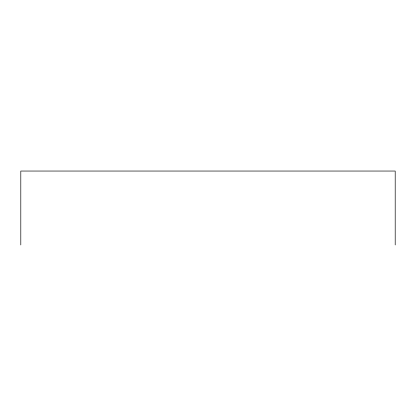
<?xml version="1.0" encoding="UTF-8"?>
<svg xmlns="http://www.w3.org/2000/svg" width="416" height="416" viewBox="0 0 416 416"><rect width="100%" height="100%" fill="white"/><g stroke="black" fill="none" stroke-linecap="round" stroke-linejoin="round"><path stroke-width="0.62" d="M395.2 244.956L395.2 171.044L20.8 171.044L20.8 244.956"/></g></svg>
